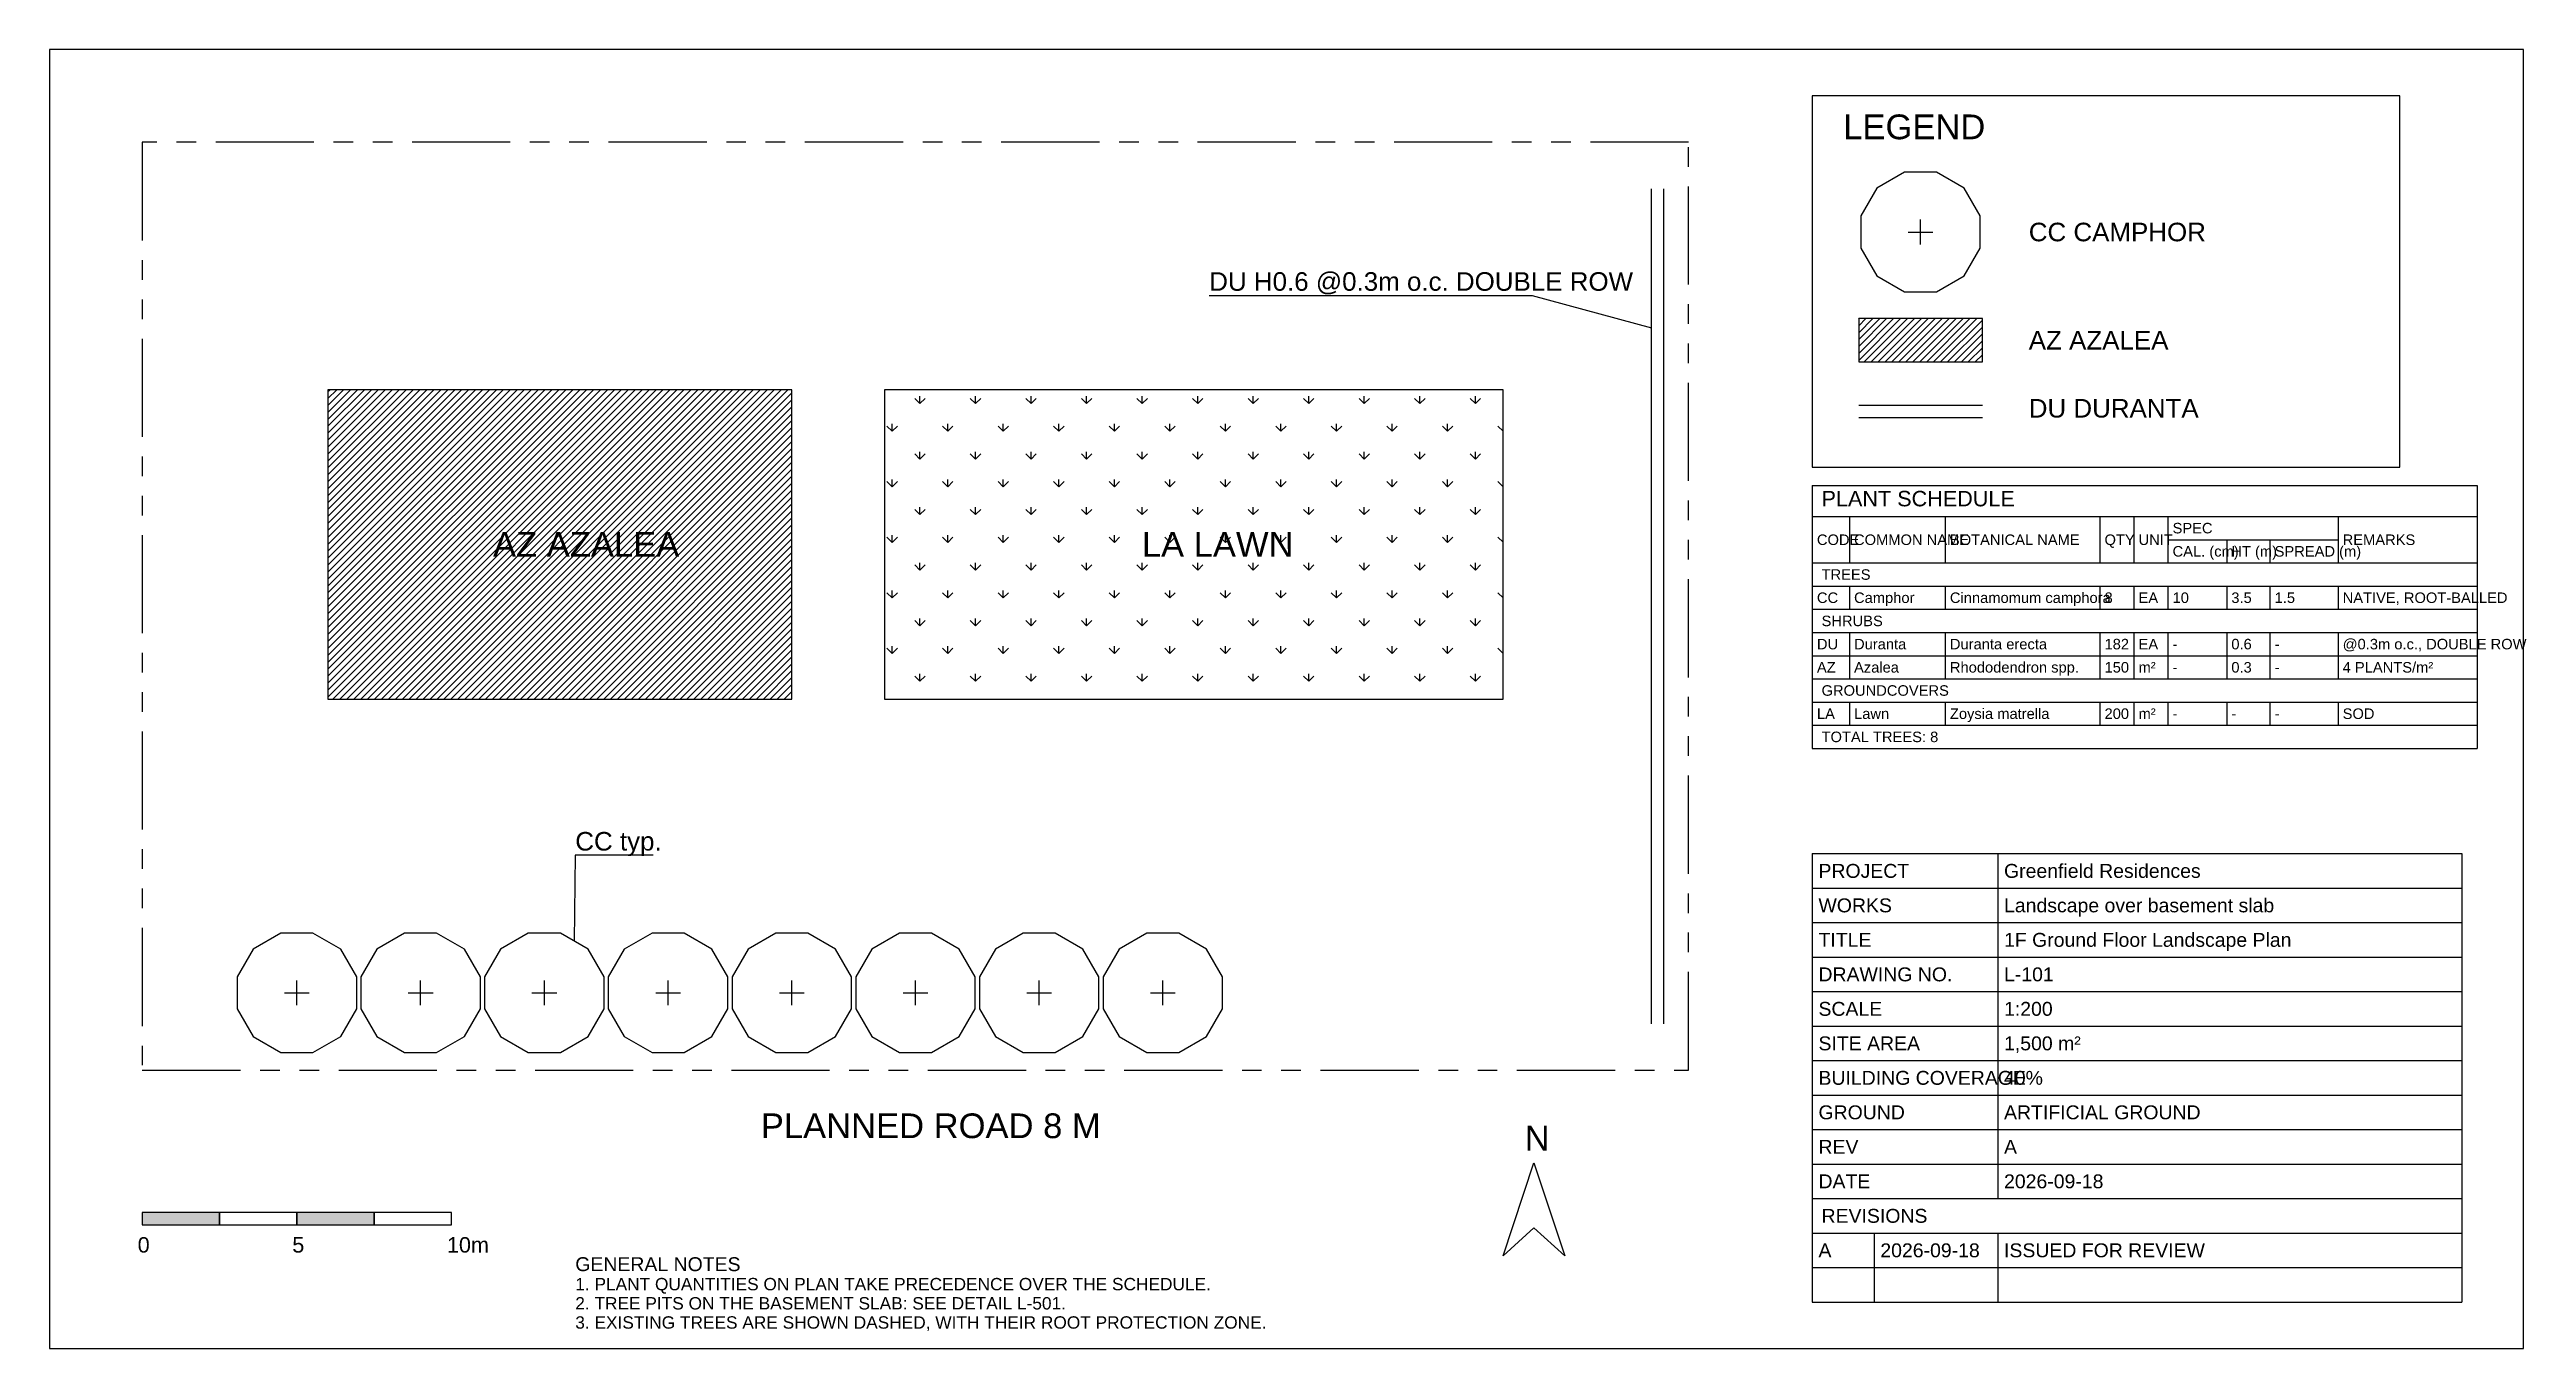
# Model space of a CAD drawing. Header units: metres. Extents: x -3 to 77.1, y -9 to 33.
import ezdxf

# ---------------------------------------------------------------- set-up
doc = ezdxf.new("R2010")
doc.units = ezdxf.units.M
doc.linetypes.add('PHANTOM', pattern=[6.35, 3.175, -0.635, 0.635, -0.635, 0.635, -0.635])
for name, color, linetype in [('FRAME', 7, 'Continuous'), ('HATCH', 7, 'Continuous'), ('LEADER', 7, 'Continuous'), ('PLANT', 7, 'Continuous'), ('SITE', 7, 'Continuous'), ('TEXT', 7, 'Continuous'), ('TREES', 7, 'Continuous')]:
    doc.layers.add(name, color=color, linetype=linetype)
doc.styles.add('LABELS', font='arial.ttf')

msp = doc.modelspace()

# ---------------------------------------------------------------- hatches: boundary and pattern name
at = {"layer": 'FRAME'}
h = msp.add_hatch(color=7, dxfattribs=at)
h.dxf.hatch_style = 1
h.paths.add_polyline_path([(0, -5), (2.5, -5), (2.5, -4.6), (0, -4.6)])
h = msp.add_hatch(color=7, dxfattribs=at)
h.dxf.hatch_style = 1
h.paths.add_polyline_path([(5, -5), (7.5, -5), (7.5, -4.6), (5, -4.6)])
at = {"layer": 'HATCH'}
h = msp.add_hatch(dxfattribs=at)
h.set_pattern_fill('ANSI31', scale=0.05)
h.paths.add_polyline_path([(55.5, 22.9), (59.5, 22.9), (59.5, 24.3), (55.5, 24.3)])
h = msp.add_hatch(dxfattribs=at)
h.set_pattern_fill('ANSI31', scale=0.05)
h.paths.add_polyline_path([(6, 12), (21, 12), (21, 22), (6, 22)])
h = msp.add_hatch(dxfattribs=at)
h.set_pattern_fill('GRASS', scale=0.05)
h.paths.add_polyline_path([(24, 12), (44, 12), (44, 22), (24, 22)])

# ---------------------------------------------------------------- linework, layer by layer
at = {"layer": 'FRAME'}
for p, q in [((54, 7), (75, 7)), ((54, 7), (54, 5.885)), ((60, 7), (60, 5.885)), ((75, 7), (75, 5.885)), ((54, 5.885), (75, 5.885)), ((54, 5.885), (54, 4.769)), ((60, 5.885), (60, 4.769)), ((75, 5.885), (75, 4.769)), ((54, 4.769), (75, 4.769)), ((54, 4.769), (54, 3.654)), ((60, 4.769), (60, 3.654)), ((75, 4.769), (75, 3.654)), ((54, 3.654), (75, 3.654)), ((54, 3.654), (54, 2.538)), ((60, 3.654), (60, 2.538)), ((75, 3.654), (75, 2.538)), ((54, 2.538), (75, 2.538)), ((54, 2.538), (54, 1.423)), ((60, 2.538), (60, 1.423)), ((75, 2.538), (75, 1.423)), ((54, 1.423), (75, 1.423)), ((54, 1.423), (54, 0.308)), ((60, 1.423), (60, 0.308)), ((75, 1.423), (75, 0.308)), ((54, 0.308), (75, 0.308)), ((54, 0.308), (54, -0.808)), ((60, 0.308), (60, -0.808)), ((75, 0.308), (75, -0.808)), ((54, -0.808), (75, -0.808)), ((54, -0.808), (54, -1.923)), ((60, -0.808), (60, -1.923)), ((75, -0.808), (75, -1.923)), ((54, -1.923), (75, -1.923)), ((54, -1.923), (54, -3.038)), ((60, -1.923), (60, -3.038)), ((75, -1.923), (75, -3.038)), ((54, -3.038), (75, -3.038)), ((54, -3.038), (54, -4.154)), ((60, -3.038), (60, -4.154)), ((75, -3.038), (75, -4.154)), ((54, -4.154), (75, -4.154)), ((54, -4.154), (75, -4.154)), ((54, -4.154), (54, -5.269)), ((75, -4.154), (75, -5.269)), ((54, -5.269), (75, -5.269)), ((54, -5.269), (54, -6.385)), ((56, -5.269), (56, -6.385)), ((60, -5.269), (60, -6.385)), ((75, -5.269), (75, -6.385)), ((54, -6.385), (75, -6.385)), ((54, -6.385), (54, -7.5)), ((56, -6.385), (56, -7.5)), ((60, -6.385), (60, -7.5)), ((75, -6.385), (75, -7.5)), ((54, -7.5), (75, -7.5))]:
    msp.add_line(p, q, dxfattribs=at)
for points in [[(-3, -9), (77, -9), (77, 33), (-3, 33)], [(54, 19.5), (73, 19.5), (73, 31.5), (54, 31.5)], [(55.5, 22.9), (59.5, 22.9), (59.5, 24.3), (55.5, 24.3)], [(44, -6), (45, -3), (46, -6), (45, -5.1)], [(0, -5), (2.5, -5), (2.5, -4.6), (0, -4.6)], [(2.5, -5), (5, -5), (5, -4.6), (2.5, -4.6)], [(5, -5), (7.5, -5), (7.5, -4.6), (5, -4.6)], [(7.5, -5), (10, -5), (10, -4.6), (7.5, -4.6)]]:
    msp.add_lwpolyline(points, close=True, dxfattribs=at)
at = {"layer": 'LEADER'}
for points in [[(34.5, 25.05), (44.94, 25.05), (48.8, 24)], [(16.52, 6.95), (14, 6.95), (13.966, 4.173)]]:
    msp.add_lwpolyline(points, dxfattribs=at)
at = {"layer": 'PLANT'}
for p, q in [((48.8, 1.5), (48.8, 28.5)), ((49.2, 1.5), (49.2, 28.5)), ((55.5, 21.5), (59.5, 21.5)), ((55.5, 21.1), (59.5, 21.1))]:
    msp.add_line(p, q, dxfattribs=at)
for points in [[(6, 12), (21, 12), (21, 22), (6, 22)], [(24, 12), (44, 12), (44, 22), (24, 22)]]:
    msp.add_lwpolyline(points, close=True, dxfattribs=at)
at = {"layer": 'SITE', "linetype": 'PHANTOM'}
msp.add_lwpolyline([(0, 0), (50, 0), (50, 30), (0, 30)], close=True, dxfattribs=at)
at = {"layer": 'TEXT'}
for p, q in [((54, 18.9), (54, 10.4)), ((54, 18.9), (75.5, 18.9)), ((75.5, 18.9), (75.5, 10.4)), ((54, 17.9), (75.5, 17.9)), ((55.2, 17.9), (55.2, 16.4)), ((58.3, 17.9), (58.3, 16.4)), ((63.3, 17.9), (63.3, 16.4)), ((64.4, 17.9), (64.4, 16.4)), ((65.5, 17.9), (65.5, 16.4)), ((71, 17.9), (71, 16.4)), ((65.5, 17.15), (71, 17.15)), ((67.4, 17.15), (67.4, 16.4)), ((68.8, 17.15), (68.8, 16.4)), ((54, 16.4), (75.5, 16.4)), ((54, 15.65), (75.5, 15.65)), ((55.2, 15.65), (55.2, 14.9)), ((58.3, 15.65), (58.3, 14.9)), ((63.3, 15.65), (63.3, 14.9)), ((64.4, 15.65), (64.4, 14.9)), ((65.5, 15.65), (65.5, 14.9)), ((67.4, 15.65), (67.4, 14.9)), ((68.8, 15.65), (68.8, 14.9)), ((71, 15.65), (71, 14.9)), ((54, 14.9), (75.5, 14.9)), ((54, 14.15), (75.5, 14.15)), ((55.2, 14.15), (55.2, 13.4)), ((58.3, 14.15), (58.3, 13.4)), ((63.3, 14.15), (63.3, 13.4)), ((64.4, 14.15), (64.4, 13.4)), ((65.5, 14.15), (65.5, 13.4)), ((67.4, 14.15), (67.4, 13.4)), ((68.8, 14.15), (68.8, 13.4)), ((71, 14.15), (71, 13.4)), ((54, 13.4), (75.5, 13.4)), ((55.2, 13.4), (55.2, 12.65)), ((58.3, 13.4), (58.3, 12.65)), ((63.3, 13.4), (63.3, 12.65)), ((64.4, 13.4), (64.4, 12.65)), ((65.5, 13.4), (65.5, 12.65)), ((67.4, 13.4), (67.4, 12.65)), ((68.8, 13.4), (68.8, 12.65)), ((71, 13.4), (71, 12.65)), ((54, 12.65), (75.5, 12.65)), ((54, 11.9), (75.5, 11.9)), ((55.2, 11.9), (55.2, 11.15)), ((58.3, 11.9), (58.3, 11.15)), ((63.3, 11.9), (63.3, 11.15)), ((64.4, 11.9), (64.4, 11.15)), ((65.5, 11.9), (65.5, 11.15)), ((67.4, 11.9), (67.4, 11.15)), ((68.8, 11.9), (68.8, 11.15)), ((71, 11.9), (71, 11.15)), ((54, 11.15), (75.5, 11.15)), ((54, 10.4), (75.5, 10.4))]:
    msp.add_line(p, q, dxfattribs=at)
at = {"layer": 'TREES'}
for p, q in [((57.5, 26.7), (57.5, 27.5)), ((57.1, 27.1), (57.9, 27.1))]:
    msp.add_line(p, q, dxfattribs=at)
for points in [[(59.432, 27.618), (58.914, 28.514), (58.018, 29.032), (56.982, 29.032), (56.086, 28.514), (55.568, 27.618), (55.568, 26.582), (56.086, 25.686), (56.982, 25.168), (58.018, 25.168), (58.914, 25.686), (59.432, 26.582)], [(6.932, 3.018), (6.414, 3.914), (5.518, 4.432), (4.482, 4.432), (3.586, 3.914), (3.068, 3.018), (3.068, 1.982), (3.586, 1.086), (4.482, 0.568), (5.518, 0.568), (6.414, 1.086), (6.932, 1.982)], [(10.932, 3.018), (10.414, 3.914), (9.518, 4.432), (8.482, 4.432), (7.586, 3.914), (7.068, 3.018), (7.068, 1.982), (7.586, 1.086), (8.482, 0.568), (9.518, 0.568), (10.414, 1.086), (10.932, 1.982)], [(14.932, 3.018), (14.414, 3.914), (13.518, 4.432), (12.482, 4.432), (11.586, 3.914), (11.068, 3.018), (11.068, 1.982), (11.586, 1.086), (12.482, 0.568), (13.518, 0.568), (14.414, 1.086), (14.932, 1.982)], [(18.932, 3.018), (18.414, 3.914), (17.518, 4.432), (16.482, 4.432), (15.586, 3.914), (15.068, 3.018), (15.068, 1.982), (15.586, 1.086), (16.482, 0.568), (17.518, 0.568), (18.414, 1.086), (18.932, 1.982)], [(22.932, 3.018), (22.414, 3.914), (21.518, 4.432), (20.482, 4.432), (19.586, 3.914), (19.068, 3.018), (19.068, 1.982), (19.586, 1.086), (20.482, 0.568), (21.518, 0.568), (22.414, 1.086), (22.932, 1.982)], [(26.932, 3.018), (26.414, 3.914), (25.518, 4.432), (24.482, 4.432), (23.586, 3.914), (23.068, 3.018), (23.068, 1.982), (23.586, 1.086), (24.482, 0.568), (25.518, 0.568), (26.414, 1.086), (26.932, 1.982)], [(30.932, 3.018), (30.414, 3.914), (29.518, 4.432), (28.482, 4.432), (27.586, 3.914), (27.068, 3.018), (27.068, 1.982), (27.586, 1.086), (28.482, 0.568), (29.518, 0.568), (30.414, 1.086), (30.932, 1.982)], [(34.932, 3.018), (34.414, 3.914), (33.518, 4.432), (32.482, 4.432), (31.586, 3.914), (31.068, 3.018), (31.068, 1.982), (31.586, 1.086), (32.482, 0.568), (33.518, 0.568), (34.414, 1.086), (34.932, 1.982)]]:
    msp.add_lwpolyline(points, close=True, dxfattribs=at)
for points in [[(4.6, 2.5), (5.4, 2.5)], [(5, 2.1), (5, 2.9)], [(8.6, 2.5), (9.4, 2.5)], [(9, 2.1), (9, 2.9)], [(12.6, 2.5), (13.4, 2.5)], [(13, 2.1), (13, 2.9)], [(16.6, 2.5), (17.4, 2.5)], [(17, 2.1), (17, 2.9)], [(20.6, 2.5), (21.4, 2.5)], [(21, 2.1), (21, 2.9)], [(24.6, 2.5), (25.4, 2.5)], [(25, 2.1), (25, 2.9)], [(28.6, 2.5), (29.4, 2.5)], [(29, 2.1), (29, 2.9)], [(32.6, 2.5), (33.4, 2.5)], [(33, 2.1), (33, 2.9)]]:
    msp.add_lwpolyline(points, dxfattribs=at)

# ---------------------------------------------------------------- texts
at = {"layer": 'FRAME', "style": 'LABELS'}
for s, height, p in [('N', 0.8, (44.7, -2.6)), ('0', 0.5, (-0.15, -5.9)), ('5', 0.5, (4.85, -5.9)), ('10m', 0.5, (9.85, -5.9))]:
    msp.add_text(s, height=height, dxfattribs=at).set_placement(p)
at = {"layer": 'TEXT', "style": 'LABELS'}
for s, height, p in [('LEGEND', 0.8, (55, 30.1)), ('CC CAMPHOR', 0.6, (61, 26.8)), ('DU H0.6 @0.3m o.c. DOUBLE ROW', 0.6, (34.5, 25.2)), ('AZ AZALEA', 0.6, (61, 23.3)), ('DU DURANTA', 0.6, (61, 21.1)), ('PLANT SCHEDULE', 0.5, (54.3, 18.23)), ('SPEC', 0.34, (65.65, 17.355)), ('AZ AZALEA', 0.8, (11.34, 16.6)), ('LA LAWN', 0.8, (32.32, 16.6)), ('CODE', 0.34, (54.15, 16.98)), ('COMMON NAME', 0.34, (55.35, 16.98)), ('BOTANICAL NAME', 0.34, (58.45, 16.98)), ('QTY', 0.34, (63.45, 16.98)), ('UNIT', 0.34, (64.55, 16.98)), ('CAL. (cm)', 0.34, (65.65, 16.605)), ('HT (m)', 0.34, (67.55, 16.605)), ('SPREAD (m)', 0.34, (68.95, 16.605)), ('REMARKS', 0.34, (71.15, 16.98)), ('TREES', 0.34, (54.3, 15.855)), ('CC', 0.34, (54.15, 15.105)), ('Camphor', 0.34, (55.35, 15.105)), ('Cinnamomum camphora', 0.34, (58.45, 15.105)), ('8', 0.34, (63.45, 15.105)), ('EA', 0.34, (64.55, 15.105)), ('10', 0.34, (65.65, 15.105)), ('3.5', 0.34, (67.55, 15.105)), ('1.5', 0.34, (68.95, 15.105)), ('NATIVE, ROOT-BALLED', 0.34, (71.15, 15.105)), ('SHRUBS', 0.34, (54.3, 14.355)), ('DU', 0.34, (54.15, 13.605)), ('Duranta', 0.34, (55.35, 13.605)), ('Duranta erecta', 0.34, (58.45, 13.605)), ('182', 0.34, (63.45, 13.605)), ('EA', 0.34, (64.55, 13.605)), ('-', 0.34, (65.65, 13.605)), ('0.6', 0.34, (67.55, 13.605)), ('-', 0.34, (68.95, 13.605)), ('@0.3m o.c., DOUBLE ROW', 0.34, (71.15, 13.605)), ('AZ', 0.34, (54.15, 12.855)), ('Azalea', 0.34, (55.35, 12.855)), ('Rhododendron spp.', 0.34, (58.45, 12.855)), ('150', 0.34, (63.45, 12.855)), ('m²', 0.34, (64.55, 12.855)), ('-', 0.34, (65.65, 12.855)), ('0.3', 0.34, (67.55, 12.855)), ('-', 0.34, (68.95, 12.855)), ('4 PLANTS/m²', 0.34, (71.15, 12.855)), ('GROUNDCOVERS', 0.34, (54.3, 12.105)), ('LA', 0.34, (54.15, 11.355)), ('Lawn', 0.34, (55.35, 11.355)), ('Zoysia matrella', 0.34, (58.45, 11.355)), ('200', 0.34, (63.45, 11.355)), ('m²', 0.34, (64.55, 11.355)), ('-', 0.34, (65.65, 11.355)), ('-', 0.34, (67.55, 11.355)), ('-', 0.34, (68.95, 11.355)), ('SOD', 0.34, (71.15, 11.355)), ('TOTAL TREES: 8', 0.34, (54.3, 10.605)), ('CC typ.', 0.6, (14, 7.1)), ('PROJECT', 0.45, (54.2, 6.217)), ('Greenfield Residences', 0.45, (60.2, 6.217)), ('WORKS', 0.45, (54.2, 5.102)), ('Landscape over basement slab', 0.45, (60.2, 5.102)), ('TITLE', 0.45, (54.2, 3.987)), ('1F Ground Floor Landscape Plan', 0.45, (60.2, 3.987)), ('DRAWING NO.', 0.45, (54.2, 2.871)), ('L-101', 0.45, (60.2, 2.871)), ('SCALE', 0.45, (54.2, 1.756)), ('1:200', 0.45, (60.2, 1.756)), ('SITE AREA', 0.45, (54.2, 0.64)), ('1,500 m²', 0.45, (60.2, 0.64)), ('BUILDING COVERAGE', 0.45, (54.2, -0.475)), ('40%', 0.45, (60.2, -0.475)), ('PLANNED ROAD 8 M', 0.8, (20, -2.2)), ('GROUND', 0.45, (54.2, -1.59)), ('ARTIFICIAL GROUND', 0.45, (60.2, -1.59)), ('REV', 0.45, (54.2, -2.706)), ('A', 0.45, (60.2, -2.706)), ('DATE', 0.45, (54.2, -3.821)), ('2026-09-18', 0.45, (60.2, -3.821)), ('REVISIONS', 0.45, (54.3, -4.937)), ('A', 0.45, (54.2, -6.052)), ('2026-09-18', 0.45, (56.2, -6.052)), ('ISSUED FOR REVIEW', 0.45, (60.2, -6.052)), ('GENERAL NOTES', 0.45, (14, -6.5)), ('1. PLANT QUANTITIES ON PLAN TAKE PRECEDENCE OVER THE SCHEDULE.', 0.4, (14, -7.12)), ('3. EXISTING TREES ARE SHOWN DASHED, WITH THEIR ROOT PROTECTION ZONE.', 0.4, (14, -8.36)), ('2. TREE PITS ON THE BASEMENT SLAB: SEE DETAIL L-501.', 0.4, (14, -7.74))]:
    msp.add_text(s, height=height, dxfattribs=at).set_placement(p)

doc.saveas('drawing.dxf')
